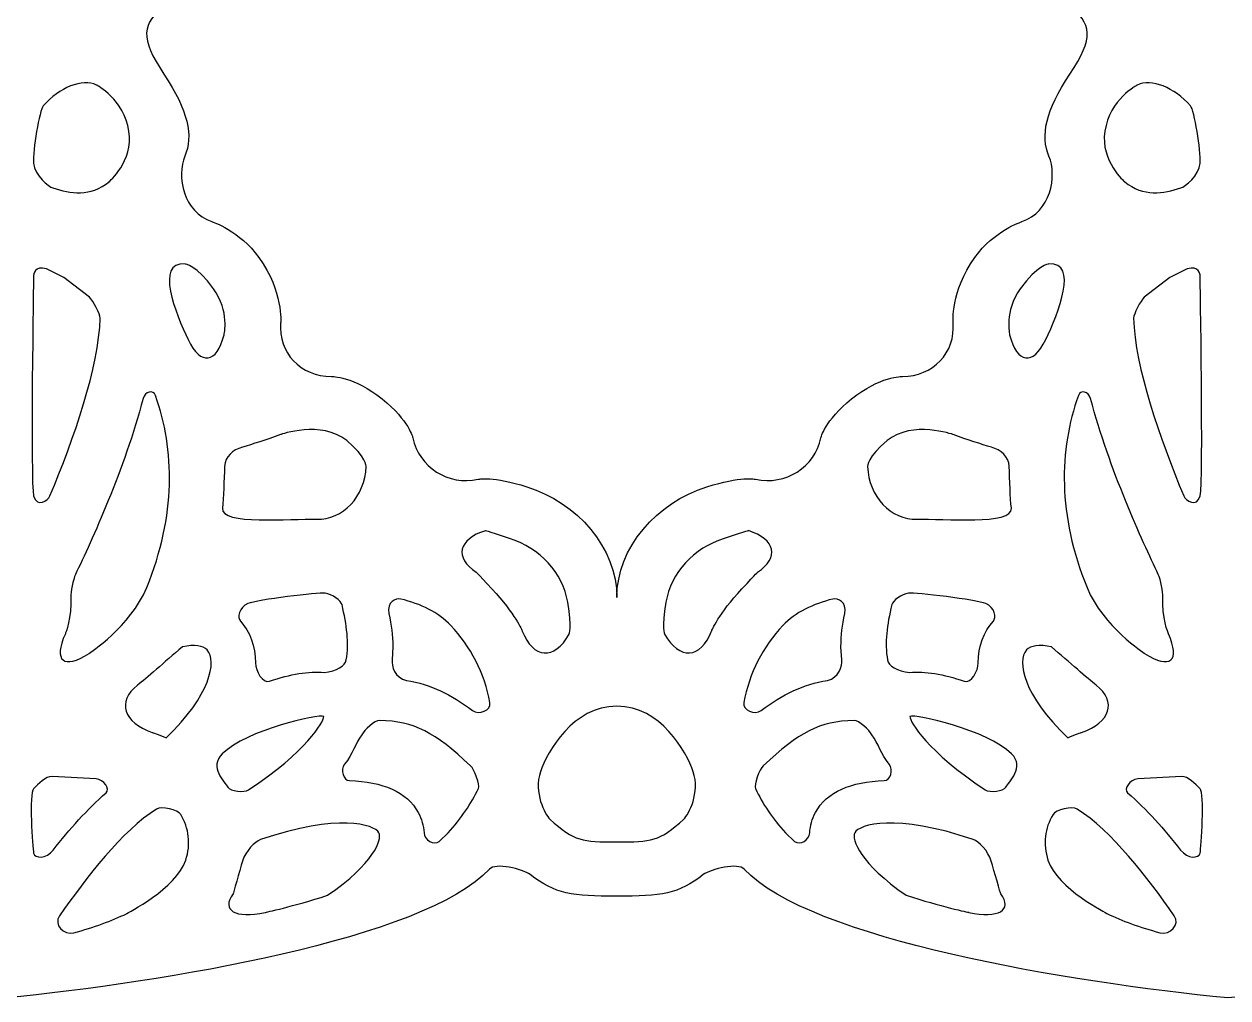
# Model space of a CAD drawing. Header units: centimetres. Extents: x -13 to 13, y -1.7 to 1.7.
# Drawn here: x -5.375 to -3.244, y -1.724 to 0 of the extents above; entities that cross this region are included whole.
import ezdxf

# ---------------------------------------------------------------- set-up
doc = ezdxf.new("R2010")
doc.units = ezdxf.units.CM
doc.header["$MEASUREMENT"] = 0
doc.layers.add('Camada 1', color=7, linetype='Continuous')

msp = doc.modelspace()

# ---------------------------------------------------------------- linework, layer by layer
at = {"layer": 'Camada 1', "color": 250, "lineweight": 25}
for points, knots in [([(-0.11849, -1.40765), (-0.12754, -1.39934), (-0.14749, -1.35984), (-0.13519, -1.32386), (-0.13519, -1.32386), (-0.12294, -1.2878), (-0.07788, -1.20768), (-0.00001, -1.20768), (-0.00001, -1.20768), (-0.00001, -1.20768), (-0.00001, -1.1114), (-0.00001, -1.01543), (-0.00001, -1.01543), (-0.00001, -0.92648), (-0.07034, -0.84758), (-0.15937, -0.81916), (-0.15937, -0.81916), (-0.21911, -0.80003), (-0.24568, -0.80585), (-0.24568, -0.80585), (-0.24568, -0.80585), (-0.29833, -0.81741), (-0.35032, -0.78445), (-0.36112, -0.73267), (-0.36112, -0.73267), (-0.36112, -0.73267), (-0.36747, -0.70248), (-0.41549, -0.66348), (-0.41549, -0.66348), (-0.46499, -0.62332), (-0.50526, -0.62369), (-0.50526, -0.62369), (-0.50526, -0.62369), (-0.55942, -0.62417), (-0.59977, -0.58144), (-0.59509, -0.52884), (-0.59509, -0.52884), (-0.59509, -0.52884), (-0.59017, -0.47383), (-0.63343, -0.41322), (-0.63343, -0.41322), (-0.66722, -0.36607), (-0.71667, -0.34975), (-0.71667, -0.34975), (-0.71667, -0.34975), (-0.76779, -0.33303), (-0.77961, -0.26929), (-0.76459, -0.23376), (-0.76459, -0.23376), (-0.74969, -0.19831), (-0.7585, -0.15327), (-0.80168, -0.08869), (-0.80168, -0.08869), (-0.84483, -0.02411), (-0.84142, 0.00082), (-0.7989, 0.03339), (-0.7989, 0.03339), (-0.7989, 0.03339), (-0.76892, 0.05654), (-0.75228, 0.09207), (-0.75228, 0.09207), (-0.73088, 0.13869), (-0.72961, 0.24397), (-0.72961, 0.24397), (-0.72961, 0.24397), (-0.69024, 0.5366), (-0.26074, 0.95528), (-0.00005, 0.95528), (-0.00005, 0.95528), (-0.00005, 0.95528), (-0.00005, 1.0994), (-0.00005, 1.0994), (-0.00005, 1.0994), (-0.00005, 1.0994), (-0.09668, 1.32882), (-0.09668, 1.32882), (-0.09668, 1.32882), (-0.06392, 1.33528), (-0.03141, 1.33969), (-0.00005, 1.33969), (-0.00005, 1.33969), (-0.00005, 1.33969), (-0.00005, 1.43587), (-0.00005, 1.43587), (-0.00005, 1.43587), (-0.0246, 1.43587), (-0.04971, 1.43365), (-0.07509, 1.42984), (-0.07509, 1.42984), (-0.09038, 1.42746), (-0.11856, 1.45588), (-0.1156, 1.47212), (-0.1156, 1.47212), (-0.10589, 1.52546), (-0.08636, 1.57086), (-0.05829, 1.59954), (-0.05829, 1.59954), (-0.04559, 1.61264), (-0.02516, 1.62806), (-0.00006, 1.62806), (-0.00006, 1.62806), (-0.00006, 1.62806), (-0.00004, 1.72422), (-0.00004, 1.72422), (-0.00004, 1.72422), (-0.04727, 1.72422), (-0.09209, 1.70401), (-0.12934, 1.66601), (-0.12934, 1.66601), (-0.15694, 1.63786), (-0.18628, 1.54917), (-0.23766, 1.54806), (-0.23766, 1.54806), (-0.26629, 1.5475), (-0.30412, 1.55841), (-0.3332, 1.56184), (-0.3332, 1.56184), (-0.41202, 1.57131), (-0.48907, 1.53877), (-0.53418, 1.47694), (-0.53418, 1.47694), (-0.55495, 1.44852), (-0.56786, 1.41593), (-0.57305, 1.38034), (-0.57305, 1.38034), (-0.57472, 1.36872), (-0.59398, 1.33568), (-0.63036, 1.33891), (-0.63036, 1.33891), (-0.70833, 1.34584), (-0.77734, 1.33126), (-0.82359, 1.28753), (-0.82359, 1.28753), (-0.86058, 1.25247), (-0.88405, 1.20244), (-0.88405, 1.14383), (-0.88405, 1.14383), (-0.88405, 1.11586), (-0.96544, 1.06374), (-0.97943, 1.06207), (-0.97943, 1.06207), (-1.01901, 1.0571), (-1.05343, 1.0495), (-1.08148, 1.03061), (-1.08148, 1.03061), (-1.10963, 1.04953), (-1.14405, 1.05709), (-1.18353, 1.06207), (-1.18353, 1.06207), (-1.19747, 1.06374), (-1.27897, 1.11586), (-1.27897, 1.14383), (-1.27897, 1.14383), (-1.27897, 1.20244), (-1.30249, 1.25244), (-1.33948, 1.28753), (-1.33948, 1.28753), (-1.38552, 1.33127), (-1.45468, 1.34584), (-1.5326, 1.33891), (-1.5326, 1.33891), (-1.56898, 1.33568), (-1.58827, 1.36873), (-1.58991, 1.38034), (-1.58991, 1.38034), (-1.59507, 1.41595), (-1.60811, 1.44852), (-1.62878, 1.47694), (-1.62878, 1.47694), (-1.674, 1.53877), (-1.75094, 1.57132), (-1.82976, 1.56184), (-1.82976, 1.56184), (-1.85897, 1.5584), (-1.89667, 1.54753), (-1.9253, 1.54806), (-1.9253, 1.54806), (-1.9766, 1.54917), (-2.00602, 1.63786), (-2.03362, 1.66601), (-2.03362, 1.66601), (-2.07093, 1.70403), (-2.11559, 1.72422), (-2.16292, 1.72422), (-2.16292, 1.72422), (-2.21025, 1.72422), (-2.255, 1.70401), (-2.29233, 1.66601), (-2.29233, 1.66601), (-2.31982, 1.63786), (-2.34922, 1.54917), (-2.40054, 1.54806), (-2.40054, 1.54806), (-2.42927, 1.5475), (-2.4669, 1.55841), (-2.49613, 1.56184), (-2.49613, 1.56184), (-2.57495, 1.57131), (-2.65189, 1.53877), (-2.69705, 1.47694), (-2.69705, 1.47694), (-2.71777, 1.44852), (-2.73068, 1.41593), (-2.73581, 1.38034), (-2.73581, 1.38034), (-2.73756, 1.36872), (-2.75695, 1.33568), (-2.79317, 1.33891), (-2.79317, 1.33891), (-2.87125, 1.34584), (-2.9403, 1.33126), (-2.98645, 1.28753), (-2.98645, 1.28753), (-3.02344, 1.25247), (-3.04685, 1.20244), (-3.04685, 1.14383), (-3.04685, 1.14383), (-3.04685, 1.11586), (-3.12824, 1.06374), (-3.14229, 1.06207), (-3.14229, 1.06207), (-3.18187, 1.0571), (-3.21627, 1.0495), (-3.24445, 1.03061), (-3.24445, 1.03061), (-3.2725, 1.04953), (-3.30692, 1.05709), (-3.34642, 1.06207), (-3.34642, 1.06207), (-3.36044, 1.06374), (-3.44191, 1.11586), (-3.44191, 1.14383), (-3.44191, 1.14383), (-3.44191, 1.20244), (-3.46538, 1.25244), (-3.50237, 1.28753), (-3.50237, 1.28753), (-3.54851, 1.33127), (-3.61762, 1.34584), (-3.6956, 1.33891), (-3.6956, 1.33891), (-3.73187, 1.33568), (-3.75116, 1.36873), (-3.75291, 1.38034), (-3.75291, 1.38034), (-3.75807, 1.41595), (-3.77101, 1.44852), (-3.79167, 1.47694), (-3.79167, 1.47694), (-3.83689, 1.53877), (-3.91385, 1.57132), (-3.99275, 1.56184), (-3.99275, 1.56184), (-4.02183, 1.5584), (-4.05956, 1.54753), (-4.08826, 1.54806), (-4.08826, 1.54806), (-4.13956, 1.54917), (-4.16891, 1.63786), (-4.1965, 1.66601), (-4.1965, 1.66601), (-4.23378, 1.70403), (-4.27855, 1.72422), (-4.32588, 1.72422), (-4.32588, 1.72422), (-4.37313, 1.72422), (-4.4179, 1.70401), (-4.45508, 1.66601), (-4.45508, 1.66601), (-4.48268, 1.63786), (-4.5121, 1.54917), (-4.56343, 1.54806), (-4.56343, 1.54806), (-4.59214, 1.5475), (-4.62979, 1.55841), (-4.65894, 1.56184), (-4.65894, 1.56184), (-4.73776, 1.57131), (-4.81481, 1.53877), (-4.86002, 1.47694), (-4.86002, 1.47694), (-4.88076, 1.44852), (-4.89362, 1.41593), (-4.89878, 1.38034), (-4.89878, 1.38034), (-4.90045, 1.36872), (-4.91981, 1.33568), (-4.95609, 1.33891), (-4.95609, 1.33891), (-5.03406, 1.34584), (-5.1032, 1.33126), (-5.14932, 1.28753), (-5.14932, 1.28753), (-5.18626, 1.25247), (-5.20978, 1.20244), (-5.20978, 1.14383), (-5.20978, 1.14383), (-5.20978, 1.11586), (-5.29125, 1.06374), (-5.30516, 1.06207), (-5.30516, 1.06207), (-5.34477, 1.0571), (-5.37919, 1.0495), (-5.40732, 1.03061), (-5.40732, 1.03061), (-5.43545, 1.04953), (-5.46979, 1.05709), (-5.50929, 1.06207), (-5.50929, 1.06207), (-5.52329, 1.06374), (-5.60478, 1.11586), (-5.60478, 1.14383), (-5.60478, 1.14383), (-5.60478, 1.20244), (-5.62822, 1.25244), (-5.66532, 1.28753), (-5.66532, 1.28753), (-5.71136, 1.33127), (-5.78049, 1.34584), (-5.85836, 1.33891), (-5.85836, 1.33891), (-5.89471, 1.33568), (-5.91408, 1.36873), (-5.91577, 1.38034), (-5.91577, 1.38034), (-5.92093, 1.41595), (-5.93387, 1.44852), (-5.95453, 1.47694), (-5.95453, 1.47694), (-5.99975, 1.53877), (-6.07669, 1.57132), (-6.15551, 1.56184), (-6.15551, 1.56184), (-6.18469, 1.5584), (-6.22232, 1.54753), (-6.2511, 1.54806), (-6.2511, 1.54806), (-6.3024, 1.54917), (-6.33177, 1.63786), (-6.35937, 1.66601), (-6.35937, 1.66601), (-6.39673, 1.70403), (-6.44142, 1.72422), (-6.48865, 1.72422), (-6.48865, 1.72422), (-6.48865, 1.72422), (-6.48865, 1.62807), (-6.48865, 1.62807), (-6.48865, 1.62807), (-6.46375, 1.62807), (-6.44314, 1.61264), (-6.43052, 1.59955), (-6.43052, 1.59955), (-6.40245, 1.57087), (-6.38289, 1.52544), (-6.37321, 1.47213), (-6.37321, 1.47213), (-6.37038, 1.45591), (-6.39821, 1.42747), (-6.41372, 1.42985), (-6.41372, 1.42985), (-6.43901, 1.43366), (-6.4641, 1.43588), (-6.48865, 1.43588), (-6.48865, 1.43588), (-6.48865, 1.43588), (-6.48865, 1.3397), (-6.48865, 1.3397), (-6.48865, 1.3397), (-6.45727, 1.3397), (-6.42481, 1.33528), (-6.39194, 1.32883), (-6.39194, 1.32883), (-6.39194, 1.32883), (-6.48865, 1.09941), (-6.48865, 1.09941), (-6.48865, 1.09941), (-6.48865, 1.09941), (-6.48865, 0.95529), (-6.48865, 0.95529), (-6.48865, 0.95529), (-6.22804, 0.95529), (-5.79848, 0.53661), (-5.75909, 0.24398), (-5.75909, 0.24398), (-5.75909, 0.24398), (-5.7579, 0.1387), (-5.73642, 0.09208), (-5.73642, 0.09208), (-5.71991, 0.05655), (-5.68991, 0.0334), (-5.68991, 0.0334), (-5.68991, 0.0334), (-5.64729, 0.00083), (-5.64387, -0.02409), (-5.68705, -0.08868), (-5.68705, -0.08868), (-5.73034, -0.15326), (-5.73909, -0.19832), (-5.72414, -0.23375), (-5.72414, -0.23375), (-5.70911, -0.26928), (-5.72091, -0.33302), (-5.77211, -0.34974), (-5.77211, -0.34974), (-5.77211, -0.34974), (-5.82148, -0.36606), (-5.85527, -0.41321), (-5.85527, -0.41321), (-5.89864, -0.47383), (-5.89366, -0.52883), (-5.89366, -0.52883), (-5.89366, -0.52883), (-5.88903, -0.58143), (-5.92927, -0.62416), (-5.98346, -0.62368), (-5.98346, -0.62368), (-5.98346, -0.62368), (-6.0236, -0.62331), (-6.07326, -0.66347), (-6.07326, -0.66347), (-6.12141, -0.7025), (-6.12761, -0.73266), (-6.12761, -0.73266), (-6.12761, -0.73266), (-6.13841, -0.78444), (-6.19045, -0.81738), (-6.24323, -0.80584), (-6.24323, -0.80584), (-6.24323, -0.80584), (-6.26971, -0.80002), (-6.32933, -0.81915), (-6.32933, -0.81915), (-6.41847, -0.84757), (-6.48869, -0.92647), (-6.48869, -1.01542), (-6.48869, -1.01542), (-6.48869, -1.11138), (-6.48869, -1.20767), (-6.48869, -1.20767), (-6.48869, -1.20767), (-6.4109, -1.20767), (-6.36587, -1.28776), (-6.35362, -1.32385), (-6.35362, -1.32385), (-6.34124, -1.35983), (-6.36116, -1.39934), (-6.37021, -1.40764), (-6.37021, -1.40764), (-6.41387, -1.44741), (-6.42762, -1.44796), (-6.48872, -1.44796), (-6.48872, -1.44796), (-6.48872, -1.44796), (-6.48872, -1.54411), (-6.48872, -1.54411), (-6.48872, -1.54411), (-6.41027, -1.54411), (-6.37974, -1.54033), (-6.33574, -1.5059), (-6.33574, -1.5059), (-6.32206, -1.4954), (-6.27391, -1.4845), (-6.26322, -1.49603), (-6.26322, -1.49603), (-6.14953, -1.62044), (-5.68423, -1.6973), (-5.4074, -1.72415), (-5.4074, -1.72415), (-5.13046, -1.69729), (-4.66519, -1.62043), (-4.55139, -1.49603), (-4.55139, -1.49603), (-4.54089, -1.48449), (-4.4926, -1.49539), (-4.47897, -1.5059), (-4.47897, -1.5059), (-4.43494, -1.54035), (-4.40452, -1.54411), (-4.32596, -1.54411), (-4.32596, -1.54411), (-4.24733, -1.54411), (-4.2169, -1.54033), (-4.17287, -1.5059), (-4.17287, -1.5059), (-4.15911, -1.4954), (-4.11096, -1.4845), (-4.10035, -1.49603), (-4.10035, -1.49603), (-3.98666, -1.62044), (-3.52128, -1.6973), (-3.24456, -1.72415), (-3.24456, -1.72415), (-2.96765, -1.69729), (-2.50235, -1.62043), (-2.38855, -1.49603), (-2.38855, -1.49603), (-2.37797, -1.48449), (-2.32979, -1.49539), (-2.31611, -1.5059), (-2.31611, -1.5059), (-2.27203, -1.54035), (-2.2416, -1.54411), (-2.16305, -1.54411), (-2.16305, -1.54411), (-2.08439, -1.54411), (-2.05407, -1.54033), (-2.00994, -1.5059), (-2.00994, -1.5059), (-1.99629, -1.4954), (-1.94803, -1.4845), (-1.93755, -1.49603), (-1.93755, -1.49603), (-1.82386, -1.62044), (-1.35846, -1.6973), (-1.08162, -1.72415), (-1.08162, -1.72415), (-0.80479, -1.69729), (-0.33944, -1.62043), (-0.22575, -1.49603), (-0.22575, -1.49603), (-0.21511, -1.48449), (-0.16683, -1.49539), (-0.15331, -1.5059), (-0.15331, -1.5059), (-0.10928, -1.54035), (-0.07875, -1.54411), (-0.0002, -1.54411), (-0.0002, -1.54411), (-0.0002, -1.54411), (-0.0002, -1.44796), (-0.0002, -1.44796), (-0.0002, -1.44796), (-0.06108, -1.448), (-0.07492, -1.44742), (-0.11849, -1.40765)], [0, 0, 0, 0, 0.0074074, 0.0074074, 0.0074074, 0.0074074, 0.0148148, 0.0148148, 0.0148148, 0.0148148, 0.0222222, 0.0222222, 0.0222222, 0.0222222, 0.0296296, 0.0296296, 0.0296296, 0.0296296, 0.037037, 0.037037, 0.037037, 0.037037, 0.0444444, 0.0444444, 0.0444444, 0.0444444, 0.0518519, 0.0518519, 0.0518519, 0.0518519, 0.0592593, 0.0592593, 0.0592593, 0.0592593, 0.0666667, 0.0666667, 0.0666667, 0.0666667, 0.0740741, 0.0740741, 0.0740741, 0.0740741, 0.0814815, 0.0814815, 0.0814815, 0.0814815, 0.0888889, 0.0888889, 0.0888889, 0.0888889, 0.0962963, 0.0962963, 0.0962963, 0.0962963, 0.1037037, 0.1037037, 0.1037037, 0.1037037, 0.1111111, 0.1111111, 0.1111111, 0.1111111, 0.1185185, 0.1185185, 0.1185185, 0.1185185, 0.1259259, 0.1259259, 0.1259259, 0.1259259, 0.1333333, 0.1333333, 0.1333333, 0.1333333, 0.1407407, 0.1407407, 0.1407407, 0.1407407, 0.1481481, 0.1481481, 0.1481481, 0.1481481, 0.1555556, 0.1555556, 0.1555556, 0.1555556, 0.162963, 0.162963, 0.162963, 0.162963, 0.1703704, 0.1703704, 0.1703704, 0.1703704, 0.1777778, 0.1777778, 0.1777778, 0.1777778, 0.1851852, 0.1851852, 0.1851852, 0.1851852, 0.1925926, 0.1925926, 0.1925926, 0.1925926, 0.2, 0.2, 0.2, 0.2, 0.2074074, 0.2074074, 0.2074074, 0.2074074, 0.2148148, 0.2148148, 0.2148148, 0.2148148, 0.2222222, 0.2222222, 0.2222222, 0.2222222, 0.2296296, 0.2296296, 0.2296296, 0.2296296, 0.237037, 0.237037, 0.237037, 0.237037, 0.2444444, 0.2444444, 0.2444444, 0.2444444, 0.2518519, 0.2518519, 0.2518519, 0.2518519, 0.2592593, 0.2592593, 0.2592593, 0.2592593, 0.2666667, 0.2666667, 0.2666667, 0.2666667, 0.2740741, 0.2740741, 0.2740741, 0.2740741, 0.2814815, 0.2814815, 0.2814815, 0.2814815, 0.2888889, 0.2888889, 0.2888889, 0.2888889, 0.2962963, 0.2962963, 0.2962963, 0.2962963, 0.3037037, 0.3037037, 0.3037037, 0.3037037, 0.3111111, 0.3111111, 0.3111111, 0.3111111, 0.3185185, 0.3185185, 0.3185185, 0.3185185, 0.3259259, 0.3259259, 0.3259259, 0.3259259, 0.3333333, 0.3333333, 0.3333333, 0.3333333, 0.3407407, 0.3407407, 0.3407407, 0.3407407, 0.3481481, 0.3481481, 0.3481481, 0.3481481, 0.3555556, 0.3555556, 0.3555556, 0.3555556, 0.362963, 0.362963, 0.362963, 0.362963, 0.3703704, 0.3703704, 0.3703704, 0.3703704, 0.3777778, 0.3777778, 0.3777778, 0.3777778, 0.3851852, 0.3851852, 0.3851852, 0.3851852, 0.3925926, 0.3925926, 0.3925926, 0.3925926, 0.4, 0.4, 0.4, 0.4, 0.4074074, 0.4074074, 0.4074074, 0.4074074, 0.4148148, 0.4148148, 0.4148148, 0.4148148, 0.4222222, 0.4222222, 0.4222222, 0.4222222, 0.4296296, 0.4296296, 0.4296296, 0.4296296, 0.437037, 0.437037, 0.437037, 0.437037, 0.4444444, 0.4444444, 0.4444444, 0.4444444, 0.4518519, 0.4518519, 0.4518519, 0.4518519, 0.4592593, 0.4592593, 0.4592593, 0.4592593, 0.4666667, 0.4666667, 0.4666667, 0.4666667, 0.4740741, 0.4740741, 0.4740741, 0.4740741, 0.4814815, 0.4814815, 0.4814815, 0.4814815, 0.4888889, 0.4888889, 0.4888889, 0.4888889, 0.4962963, 0.4962963, 0.4962963, 0.4962963, 0.5037037, 0.5037037, 0.5037037, 0.5037037, 0.5111111, 0.5111111, 0.5111111, 0.5111111, 0.5185185, 0.5185185, 0.5185185, 0.5185185, 0.5259259, 0.5259259, 0.5259259, 0.5259259, 0.5333333, 0.5333333, 0.5333333, 0.5333333, 0.5407407, 0.5407407, 0.5407407, 0.5407407, 0.5481481, 0.5481481, 0.5481481, 0.5481481, 0.5555556, 0.5555556, 0.5555556, 0.5555556, 0.562963, 0.562963, 0.562963, 0.562963, 0.5703704, 0.5703704, 0.5703704, 0.5703704, 0.5777778, 0.5777778, 0.5777778, 0.5777778, 0.5851852, 0.5851852, 0.5851852, 0.5851852, 0.5925926, 0.5925926, 0.5925926, 0.5925926, 0.6, 0.6, 0.6, 0.6, 0.6074074, 0.6074074, 0.6074074, 0.6074074, 0.6148148, 0.6148148, 0.6148148, 0.6148148, 0.6222222, 0.6222222, 0.6222222, 0.6222222, 0.6296296, 0.6296296, 0.6296296, 0.6296296, 0.637037, 0.637037, 0.637037, 0.637037, 0.6444444, 0.6444444, 0.6444444, 0.6444444, 0.6518519, 0.6518519, 0.6518519, 0.6518519, 0.6592593, 0.6592593, 0.6592593, 0.6592593, 0.6666667, 0.6666667, 0.6666667, 0.6666667, 0.6740741, 0.6740741, 0.6740741, 0.6740741, 0.6814815, 0.6814815, 0.6814815, 0.6814815, 0.6888889, 0.6888889, 0.6888889, 0.6888889, 0.6962963, 0.6962963, 0.6962963, 0.6962963, 0.7037037, 0.7037037, 0.7037037, 0.7037037, 0.7111111, 0.7111111, 0.7111111, 0.7111111, 0.7185185, 0.7185185, 0.7185185, 0.7185185, 0.7259259, 0.7259259, 0.7259259, 0.7259259, 0.7333333, 0.7333333, 0.7333333, 0.7333333, 0.7407407, 0.7407407, 0.7407407, 0.7407407, 0.7481481, 0.7481481, 0.7481481, 0.7481481, 0.7555556, 0.7555556, 0.7555556, 0.7555556, 0.762963, 0.762963, 0.762963, 0.762963, 0.7703704, 0.7703704, 0.7703704, 0.7703704, 0.7777778, 0.7777778, 0.7777778, 0.7777778, 0.7851852, 0.7851852, 0.7851852, 0.7851852, 0.7925926, 0.7925926, 0.7925926, 0.7925926, 0.8, 0.8, 0.8, 0.8, 0.8074074, 0.8074074, 0.8074074, 0.8074074, 0.8148148, 0.8148148, 0.8148148, 0.8148148, 0.8222222, 0.8222222, 0.8222222, 0.8222222, 0.8296296, 0.8296296, 0.8296296, 0.8296296, 0.837037, 0.837037, 0.837037, 0.837037, 0.8444444, 0.8444444, 0.8444444, 0.8444444, 0.8518519, 0.8518519, 0.8518519, 0.8518519, 0.8592593, 0.8592593, 0.8592593, 0.8592593, 0.8666667, 0.8666667, 0.8666667, 0.8666667, 0.8740741, 0.8740741, 0.8740741, 0.8740741, 0.8814815, 0.8814815, 0.8814815, 0.8814815, 0.8888889, 0.8888889, 0.8888889, 0.8888889, 0.8962963, 0.8962963, 0.8962963, 0.8962963, 0.9037037, 0.9037037, 0.9037037, 0.9037037, 0.9111111, 0.9111111, 0.9111111, 0.9111111, 0.9185185, 0.9185185, 0.9185185, 0.9185185, 0.9259259, 0.9259259, 0.9259259, 0.9259259, 0.9333333, 0.9333333, 0.9333333, 0.9333333, 0.9407407, 0.9407407, 0.9407407, 0.9407407, 0.9481481, 0.9481481, 0.9481481, 0.9481481, 0.9555556, 0.9555556, 0.9555556, 0.9555556, 0.962963, 0.962963, 0.962963, 0.962963, 0.9703704, 0.9703704, 0.9703704, 0.9703704, 0.9777778, 0.9777778, 0.9777778, 0.9777778, 0.9851852, 0.9851852, 0.9851852, 0.9851852, 1, 1, 1, 1]), ([(-3.52397, -0.0887), (-3.56736, -0.15328), (-3.5762, -0.19834), (-3.56106, -0.23377), (-3.56106, -0.23377), (-3.54611, -0.2693), (-3.55791, -0.33304), (-3.60913, -0.34976), (-3.60913, -0.34976), (-3.60913, -0.34976), (-3.65847, -0.36608), (-3.69226, -0.41323), (-3.69226, -0.41323), (-3.73565, -0.47385), (-3.73065, -0.52885), (-3.73065, -0.52885), (-3.73065, -0.52885), (-3.72594, -0.58145), (-3.76637, -0.62418), (-3.82037, -0.6237), (-3.82037, -0.6237), (-3.82037, -0.6237), (-3.86067, -0.62333), (-3.91033, -0.66349), (-3.91033, -0.66349), (-3.9583, -0.70252), (-3.9646, -0.73268), (-3.9646, -0.73268), (-3.9646, -0.73268), (-3.9754, -0.78446), (-4.02733, -0.8174), (-4.08012, -0.80586), (-4.08012, -0.80586), (-4.08012, -0.80586), (-4.10679, -0.80004), (-4.16632, -0.81917), (-4.16632, -0.81917), (-4.25535, -0.84759), (-4.32576, -0.92649), (-4.32576, -1.01544), (-4.32576, -1.01544), (-4.32576, -0.92649), (-4.39609, -0.84759), (-4.48512, -0.81917), (-4.48512, -0.81917), (-4.54473, -0.80004), (-4.5714, -0.80586), (-4.5714, -0.80586), (-4.5714, -0.80586), (-4.624, -0.81742), (-4.67607, -0.78446), (-4.68684, -0.73268), (-4.68684, -0.73268), (-4.68684, -0.73268), (-4.69311, -0.70249), (-4.74121, -0.66349), (-4.74121, -0.66349), (-4.79085, -0.62333), (-4.83101, -0.6237), (-4.83101, -0.6237), (-4.83101, -0.6237), (-4.88509, -0.62418), (-4.92549, -0.58145), (-4.92081, -0.52885), (-4.92081, -0.52885), (-4.92081, -0.52885), (-4.91584, -0.47384), (-4.9592, -0.41323), (-4.9592, -0.41323), (-4.99296, -0.36608), (-5.04236, -0.34976), (-5.04236, -0.34976), (-5.04236, -0.34976), (-5.09358, -0.33304), (-5.10538, -0.2693), (-5.09033, -0.23377), (-5.09033, -0.23377), (-5.07538, -0.19832), (-5.08424, -0.15328), (-5.1274, -0.0887), (-5.1274, -0.0887), (-5.1705, -0.02412), (-5.16709, 0.00081), (-5.12465, 0.03338), (-5.12465, 0.03338), (-5.12465, 0.03338), (-5.09446, 0.05653), (-5.07806, 0.09206), (-5.07806, 0.09206), (-5.05647, 0.13868), (-5.05536, 0.24396), (-5.05536, 0.24396), (-5.05536, 0.24396), (-5.01596, 0.53659), (-4.58639, 0.95527), (-4.3258, 0.95527), (-4.3258, 0.95527), (-4.06511, 0.95527), (-3.63545, 0.53659), (-3.59616, 0.24396), (-3.59616, 0.24396), (-3.59616, 0.24396), (-3.59497, 0.13868), (-3.57338, 0.09206), (-3.57338, 0.09206), (-3.55695, 0.05653), (-3.52687, 0.03338), (-3.52687, 0.03338), (-3.52687, 0.03338), (-3.48439, 0.00081), (-3.48087, -0.02409), (-3.52397, -0.0887)], [0, 0, 0, 0, 0.0344828, 0.0344828, 0.0344828, 0.0344828, 0.0689655, 0.0689655, 0.0689655, 0.0689655, 0.1034483, 0.1034483, 0.1034483, 0.1034483, 0.137931, 0.137931, 0.137931, 0.137931, 0.1724138, 0.1724138, 0.1724138, 0.1724138, 0.2068966, 0.2068966, 0.2068966, 0.2068966, 0.2413793, 0.2413793, 0.2413793, 0.2413793, 0.2758621, 0.2758621, 0.2758621, 0.2758621, 0.3103448, 0.3103448, 0.3103448, 0.3103448, 0.3448276, 0.3448276, 0.3448276, 0.3448276, 0.3793103, 0.3793103, 0.3793103, 0.3793103, 0.4137931, 0.4137931, 0.4137931, 0.4137931, 0.4482759, 0.4482759, 0.4482759, 0.4482759, 0.4827586, 0.4827586, 0.4827586, 0.4827586, 0.5172414, 0.5172414, 0.5172414, 0.5172414, 0.5517241, 0.5517241, 0.5517241, 0.5517241, 0.5862069, 0.5862069, 0.5862069, 0.5862069, 0.6206897, 0.6206897, 0.6206897, 0.6206897, 0.6551724, 0.6551724, 0.6551724, 0.6551724, 0.6896552, 0.6896552, 0.6896552, 0.6896552, 0.7241379, 0.7241379, 0.7241379, 0.7241379, 0.7586207, 0.7586207, 0.7586207, 0.7586207, 0.7931034, 0.7931034, 0.7931034, 0.7931034, 0.8275862, 0.8275862, 0.8275862, 0.8275862, 0.862069, 0.862069, 0.862069, 0.862069, 0.8965517, 0.8965517, 0.8965517, 0.8965517, 0.9310345, 0.9310345, 0.9310345, 0.9310345, 1, 1, 1, 1]), ([(-5.24667, -0.10807), (-5.24667, -0.10807), (-5.19793, -0.13289), (-5.18926, -0.18964), (-5.18926, -0.18964), (-5.18124, -0.24301), (-5.22453, -0.27907), (-5.22453, -0.27907), (-5.22453, -0.27907), (-5.25726, -0.30648), (-5.29353, -0.30003), (-5.3238, -0.29016), (-5.3238, -0.29016), (-5.33166, -0.28757), (-5.35603, -0.26838), (-5.35804, -0.24632), (-5.35804, -0.24632), (-5.36018, -0.22436), (-5.34746, -0.15194), (-5.34097, -0.14472), (-5.34097, -0.14472), (-5.31264, -0.11233), (-5.27176, -0.09542), (-5.24667, -0.10807)], [0, 0, 0, 0, 0.1428571, 0.1428571, 0.1428571, 0.1428571, 0.2857143, 0.2857143, 0.2857143, 0.2857143, 0.4285714, 0.4285714, 0.4285714, 0.4285714, 0.5714286, 0.5714286, 0.5714286, 0.5714286, 0.7142857, 0.7142857, 0.7142857, 0.7142857, 1, 1, 1, 1]), ([(-3.31045, -0.14471), (-3.30407, -0.15191), (-3.29143, -0.22435), (-3.29346, -0.24631), (-3.29346, -0.24631), (-3.29547, -0.26838), (-3.31994, -0.28759), (-3.32759, -0.29015), (-3.32759, -0.29015), (-3.35794, -0.30002), (-3.39424, -0.30647), (-3.42699, -0.27906), (-3.42699, -0.27906), (-3.42699, -0.27906), (-3.47025, -0.243), (-3.46213, -0.18963), (-3.46213, -0.18963), (-3.45345, -0.13288), (-3.40474, -0.10806), (-3.40474, -0.10806), (-3.40474, -0.10806), (-3.37975, -0.09542), (-3.33895, -0.11233), (-3.31045, -0.14471)], [0, 0, 0, 0, 0.1428571, 0.1428571, 0.1428571, 0.1428571, 0.2857143, 0.2857143, 0.2857143, 0.2857143, 0.4285714, 0.4285714, 0.4285714, 0.4285714, 0.5714286, 0.5714286, 0.5714286, 0.5714286, 0.7142857, 0.7142857, 0.7142857, 0.7142857, 1, 1, 1, 1]), ([(-5.02093, -0.55), (-5.03366, -0.6013), (-5.06236, -0.60527), (-5.08459, -0.55868), (-5.08459, -0.55868), (-5.10684, -0.51217), (-5.14383, -0.42025), (-5.08993, -0.42469), (-5.08993, -0.42469), (-5.08993, -0.42469), (-5.06982, -0.42636), (-5.03976, -0.46843), (-5.03976, -0.46843), (-5.01072, -0.50894), (-5.02093, -0.55), (-5.02093, -0.55)], [0, 0, 0, 0, 0.2, 0.2, 0.2, 0.2, 0.4, 0.4, 0.4, 0.4, 0.6, 0.6, 0.6, 0.6, 1, 1, 1, 1]), ([(-3.63057, -0.55), (-3.63057, -0.55), (-3.64073, -0.50894), (-3.61176, -0.46843), (-3.61176, -0.46843), (-3.58165, -0.42633), (-3.56157, -0.42469), (-3.56157, -0.42469), (-3.56157, -0.42469), (-3.50767, -0.42024), (-3.54458, -0.51219), (-3.56681, -0.55868), (-3.56681, -0.55868), (-3.58903, -0.60527), (-3.61782, -0.60133), (-3.63057, -0.55)], [0, 0, 0, 0, 0.2, 0.2, 0.2, 0.2, 0.4, 0.4, 0.4, 0.4, 0.6, 0.6, 0.6, 0.6, 1, 1, 1, 1]), ([(-5.35804, -0.44462), (-5.35804, -0.44462), (-5.35603, -0.42663), (-5.33537, -0.43345), (-5.33537, -0.43345), (-5.33537, -0.43345), (-5.30444, -0.44848), (-5.30444, -0.44848), (-5.30444, -0.44848), (-5.30444, -0.44848), (-5.25914, -0.48375), (-5.25914, -0.48375), (-5.25914, -0.48375), (-5.25276, -0.48947), (-5.24012, -0.51402), (-5.24022, -0.52066), (-5.24022, -0.52066), (-5.24242, -0.60705), (-5.28681, -0.73447), (-5.32907, -0.83525), (-5.32907, -0.83525), (-5.3324, -0.84337), (-5.35185, -0.85721), (-5.35804, -0.83517), (-5.35804, -0.83517), (-5.36412, -0.81308), (-5.35804, -0.44462), (-5.35804, -0.44462)], [0, 0, 0, 0, 0.125, 0.125, 0.125, 0.125, 0.25, 0.25, 0.25, 0.25, 0.375, 0.375, 0.375, 0.375, 0.5, 0.5, 0.5, 0.5, 0.625, 0.625, 0.625, 0.625, 0.75, 0.75, 0.75, 0.75, 1, 1, 1, 1]), ([(-3.32244, -0.83522), (-3.36472, -0.73444), (-3.40909, -0.60702), (-3.41121, -0.52063), (-3.41121, -0.52063), (-3.4115, -0.51399), (-3.39864, -0.48944), (-3.39229, -0.48372), (-3.39229, -0.48372), (-3.39229, -0.48372), (-3.34697, -0.44845), (-3.34697, -0.44845), (-3.34697, -0.44845), (-3.34697, -0.44845), (-3.31615, -0.43342), (-3.31615, -0.43342), (-3.31615, -0.43342), (-3.29549, -0.42659), (-3.29348, -0.44459), (-3.29348, -0.44459), (-3.29348, -0.44459), (-3.29348, -0.44459), (-3.28729, -0.81308), (-3.29348, -0.83514), (-3.29348, -0.83514), (-3.29966, -0.85718), (-3.31903, -0.84335), (-3.32244, -0.83522)], [0, 0, 0, 0, 0.125, 0.125, 0.125, 0.125, 0.25, 0.25, 0.25, 0.25, 0.375, 0.375, 0.375, 0.375, 0.5, 0.5, 0.5, 0.5, 0.625, 0.625, 0.625, 0.625, 0.75, 0.75, 0.75, 0.75, 1, 1, 1, 1]), ([(-5.30184, -1.07933), (-5.30184, -1.07933), (-5.29004, -1.05033), (-5.29208, -1.01334), (-5.29208, -1.01334), (-5.29245, -1.00741), (-5.28811, -0.98289), (-5.28404, -0.97447), (-5.28404, -0.97447), (-5.25581, -0.91589), (-5.19702, -0.78744), (-5.16426, -0.66303), (-5.16426, -0.66303), (-5.16095, -0.65057), (-5.14627, -0.64678), (-5.14241, -0.65769), (-5.14241, -0.65769), (-5.10828, -0.75355), (-5.10558, -0.86957), (-5.15791, -0.99755), (-5.15791, -0.99755), (-5.18614, -1.06632), (-5.25988, -1.1142), (-5.25988, -1.1142), (-5.25988, -1.1142), (-5.30488, -1.14336), (-5.3238, -1.12767), (-5.30184, -1.07933)], [0, 0, 0, 0, 0.125, 0.125, 0.125, 0.125, 0.25, 0.25, 0.25, 0.25, 0.375, 0.375, 0.375, 0.375, 0.5, 0.5, 0.5, 0.5, 0.625, 0.625, 0.625, 0.625, 0.75, 0.75, 0.75, 0.75, 1, 1, 1, 1]), ([(-3.50902, -0.65769), (-3.50524, -0.64679), (-3.49068, -0.65057), (-3.48735, -0.66303), (-3.48735, -0.66303), (-3.45452, -0.78741), (-3.39572, -0.91589), (-3.36749, -0.97447), (-3.36749, -0.97447), (-3.36344, -0.98286), (-3.35918, -1.00741), (-3.35937, -1.01334), (-3.35937, -1.01334), (-3.36149, -1.05033), (-3.34969, -1.07933), (-3.34969, -1.07933), (-3.34969, -1.07933), (-3.32762, -1.12767), (-3.34654, -1.14336), (-3.39176, -1.1142), (-3.39176, -1.1142), (-3.39176, -1.1142), (-3.4655, -1.06628), (-3.49365, -0.99755), (-3.49365, -0.99755), (-3.54593, -0.86957), (-3.54318, -0.75355), (-3.50902, -0.65769)], [0, 0, 0, 0, 0.125, 0.125, 0.125, 0.125, 0.25, 0.25, 0.25, 0.25, 0.375, 0.375, 0.375, 0.375, 0.5, 0.5, 0.5, 0.5, 0.625, 0.625, 0.625, 0.625, 0.75, 0.75, 0.75, 0.75, 1, 1, 1, 1]), ([(-4.85686, -0.87658), (-4.90261, -0.87499), (-5.02768, -0.88785), (-5.02397, -0.85692), (-5.02397, -0.85692), (-5.02175, -0.83911), (-5.02093, -0.80665), (-5.02011, -0.78302), (-5.02011, -0.78302), (-5.01947, -0.76585), (-5.00553, -0.75384), (-4.98855, -0.74905), (-4.98855, -0.74905), (-4.97093, -0.744), (-4.94677, -0.73614), (-4.92092, -0.72672), (-4.92092, -0.72672), (-4.92092, -0.72672), (-4.8493, -0.70082), (-4.80389, -0.73752), (-4.80389, -0.73752), (-4.76883, -0.76604), (-4.76947, -0.78348), (-4.76947, -0.78348), (-4.76947, -0.78348), (-4.77151, -0.83633), (-4.81083, -0.87822), (-4.85686, -0.87658)], [0, 0, 0, 0, 0.125, 0.125, 0.125, 0.125, 0.25, 0.25, 0.25, 0.25, 0.375, 0.375, 0.375, 0.375, 0.5, 0.5, 0.5, 0.5, 0.625, 0.625, 0.625, 0.625, 0.75, 0.75, 0.75, 0.75, 1, 1, 1, 1]), ([(-3.79475, -0.87658), (-3.84068, -0.87825), (-3.88003, -0.83634), (-3.88204, -0.78347), (-3.88204, -0.78347), (-3.88204, -0.78347), (-3.8826, -0.76603), (-3.84754, -0.73751), (-3.84754, -0.73751), (-3.80211, -0.70079), (-3.73062, -0.72671), (-3.73062, -0.72671), (-3.73062, -0.72671), (-3.70469, -0.7361), (-3.68067, -0.74396), (-3.66286, -0.74904), (-3.66286, -0.74904), (-3.64598, -0.75386), (-3.63204, -0.76584), (-3.63148, -0.78301), (-3.63148, -0.78301), (-3.63047, -0.80664), (-3.62963, -0.8391), (-3.62751, -0.85691), (-3.62751, -0.85691), (-3.62383, -0.88785), (-3.74876, -0.87499), (-3.79475, -0.87658)], [0, 0, 0, 0, 0.125, 0.125, 0.125, 0.125, 0.25, 0.25, 0.25, 0.25, 0.375, 0.375, 0.375, 0.375, 0.5, 0.5, 0.5, 0.5, 0.625, 0.625, 0.625, 0.625, 0.75, 0.75, 0.75, 0.75, 1, 1, 1, 1]), ([(-4.49338, -1.07462), (-4.49338, -1.07462), (-4.50547, -1.04406), (-4.54709, -0.99988), (-4.54709, -0.99988), (-4.57458, -0.97043), (-4.57458, -0.97043), (-4.57458, -0.97043), (-4.57458, -0.97043), (-4.61387, -0.94506), (-4.60659, -0.91182), (-4.55844, -0.8969), (-4.55844, -0.8969), (-4.55844, -0.8969), (-4.55844, -0.8969), (-4.51563, -0.91055), (-4.51563, -0.91055), (-4.46136, -0.92791), (-4.42178, -0.97127), (-4.41255, -1.02369), (-4.41255, -1.02369), (-4.40435, -1.06991), (-4.41017, -1.08018), (-4.41017, -1.08018), (-4.41017, -1.08018), (-4.43644, -1.12648), (-4.47383, -1.12391), (-4.49338, -1.07462)], [0, 0, 0, 0, 0.125, 0.125, 0.125, 0.125, 0.25, 0.25, 0.25, 0.25, 0.375, 0.375, 0.375, 0.375, 0.5, 0.5, 0.5, 0.5, 0.625, 0.625, 0.625, 0.625, 0.75, 0.75, 0.75, 0.75, 1, 1, 1, 1]), ([(-4.07685, -0.97043), (-4.07685, -0.97043), (-4.07685, -0.97043), (-4.10453, -0.99988), (-4.10453, -0.99988), (-4.14596, -1.04407), (-4.15803, -1.07462), (-4.15803, -1.07462), (-4.15803, -1.07462), (-4.17761, -1.12389), (-4.21507, -1.12648), (-4.24127, -1.08015), (-4.24127, -1.08015), (-4.24127, -1.08015), (-4.24717, -1.06988), (-4.23897, -1.02366), (-4.23897, -1.02366), (-4.22971, -0.97125), (-4.19013, -0.92788), (-4.13581, -0.91052), (-4.13581, -0.91052), (-4.093, -0.89687), (-4.093, -0.89687), (-4.093, -0.89687), (-4.093, -0.89687), (-4.0448, -0.91182), (-4.03753, -0.94505), (-4.07685, -0.97043)], [0, 0, 0, 0, 0.125, 0.125, 0.125, 0.125, 0.25, 0.25, 0.25, 0.25, 0.375, 0.375, 0.375, 0.375, 0.5, 0.5, 0.5, 0.5, 0.625, 0.625, 0.625, 0.625, 0.75, 0.75, 0.75, 0.75, 1, 1, 1, 1]), ([(-4.8122, -1.02784), (-4.804, -1.06372), (-4.79929, -1.09565), (-4.80474, -1.12584), (-4.80474, -1.12584), (-4.80659, -1.13589), (-4.82136, -1.14558), (-4.84406, -1.14807), (-4.84406, -1.14807), (-4.87099, -1.1454), (-4.90356, -1.15066), (-4.9405, -1.1635), (-4.9405, -1.1635), (-4.95286, -1.16784), (-4.96532, -1.1453), (-4.96532, -1.13101), (-4.96532, -1.13101), (-4.96532, -1.10109), (-4.97522, -1.07592), (-4.9921, -1.05716), (-4.9921, -1.05716), (-4.99763, -1.0511), (-4.99496, -1.03234), (-4.97871, -1.02597), (-4.97871, -1.02597), (-4.96273, -1.01943), (-4.85433, -1.00576), (-4.84195, -1.00763), (-4.84195, -1.00763), (-4.82964, -1.00935), (-4.81376, -1.02109), (-4.8122, -1.02784)], [0, 0, 0, 0, 0.1111111, 0.1111111, 0.1111111, 0.1111111, 0.2222222, 0.2222222, 0.2222222, 0.2222222, 0.3333333, 0.3333333, 0.3333333, 0.3333333, 0.4444444, 0.4444444, 0.4444444, 0.4444444, 0.5555556, 0.5555556, 0.5555556, 0.5555556, 0.6666667, 0.6666667, 0.6666667, 0.6666667, 0.7777778, 0.7777778, 0.7777778, 0.7777778, 1, 1, 1, 1]), ([(-4.61961, -1.06472), (-4.58474, -1.10181), (-4.5596, -1.14925), (-4.5505, -1.2013), (-4.5505, -1.2013), (-4.54799, -1.21514), (-4.56995, -1.22363), (-4.58114, -1.21532), (-4.58114, -1.21532), (-4.61932, -1.18661), (-4.65496, -1.16947), (-4.69824, -1.16187), (-4.69824, -1.16187), (-4.71898, -1.15764), (-4.72462, -1.13639), (-4.72361, -1.1256), (-4.72361, -1.1256), (-4.72361, -1.1256), (-4.72231, -1.10274), (-4.72231, -1.10274), (-4.72231, -1.10274), (-4.72231, -1.08004), (-4.72461, -1.06575), (-4.72924, -1.04339), (-4.72924, -1.04339), (-4.73337, -1.02336), (-4.71704, -1.01561), (-4.7081, -1.01794), (-4.7081, -1.01794), (-4.67314, -1.02654), (-4.64168, -1.04112), (-4.61961, -1.06472)], [0, 0, 0, 0, 0.1111111, 0.1111111, 0.1111111, 0.1111111, 0.2222222, 0.2222222, 0.2222222, 0.2222222, 0.3333333, 0.3333333, 0.3333333, 0.3333333, 0.4444444, 0.4444444, 0.4444444, 0.4444444, 0.5555556, 0.5555556, 0.5555556, 0.5555556, 0.6666667, 0.6666667, 0.6666667, 0.6666667, 0.7777778, 0.7777778, 0.7777778, 0.7777778, 1, 1, 1, 1]), ([(-4.10092, -1.2013), (-4.09187, -1.14926), (-4.06676, -1.10182), (-4.03189, -1.06472), (-4.03189, -1.06472), (-4.00985, -1.04109), (-3.97839, -1.02654), (-3.94331, -1.01794), (-3.94331, -1.01794), (-3.93453, -1.01561), (-3.9182, -1.02336), (-3.92235, -1.04339), (-3.92235, -1.04339), (-3.92687, -1.06575), (-3.9291, -1.08003), (-3.9291, -1.10274), (-3.9291, -1.10274), (-3.9291, -1.10274), (-3.92788, -1.1256), (-3.92788, -1.1256), (-3.92788, -1.1256), (-3.92677, -1.1364), (-3.93251, -1.15764), (-3.95317, -1.16187), (-3.95317, -1.16187), (-3.99654, -1.16944), (-4.03215, -1.18661), (-4.07038, -1.21532), (-4.07038, -1.21532), (-4.08163, -1.22363), (-4.10352, -1.21517), (-4.10092, -1.2013)], [0, 0, 0, 0, 0.1111111, 0.1111111, 0.1111111, 0.1111111, 0.2222222, 0.2222222, 0.2222222, 0.2222222, 0.3333333, 0.3333333, 0.3333333, 0.3333333, 0.4444444, 0.4444444, 0.4444444, 0.4444444, 0.5555556, 0.5555556, 0.5555556, 0.5555556, 0.6666667, 0.6666667, 0.6666667, 0.6666667, 0.7777778, 0.7777778, 0.7777778, 0.7777778, 1, 1, 1, 1]), ([(-3.67272, -1.02596), (-3.65658, -1.03234), (-3.65399, -1.05107), (-3.65944, -1.05715), (-3.65944, -1.05715), (-3.67643, -1.07591), (-3.68622, -1.10107), (-3.68622, -1.131), (-3.68622, -1.131), (-3.68622, -1.14529), (-3.69868, -1.16783), (-3.71104, -1.16349), (-3.71104, -1.16349), (-3.74806, -1.15066), (-3.78055, -1.14539), (-3.8074, -1.14806), (-3.8074, -1.14806), (-3.8301, -1.14557), (-3.84497, -1.13589), (-3.84669, -1.12583), (-3.84669, -1.12583), (-3.85225, -1.09564), (-3.84754, -1.06371), (-3.83933, -1.02783), (-3.83933, -1.02783), (-3.83774, -1.02108), (-3.82197, -1.00936), (-3.80962, -1.00762), (-3.80962, -1.00762), (-3.79731, -1.00577), (-3.68889, -1.01943), (-3.67272, -1.02596)], [0, 0, 0, 0, 0.1111111, 0.1111111, 0.1111111, 0.1111111, 0.2222222, 0.2222222, 0.2222222, 0.2222222, 0.3333333, 0.3333333, 0.3333333, 0.3333333, 0.4444444, 0.4444444, 0.4444444, 0.4444444, 0.5555556, 0.5555556, 0.5555556, 0.5555556, 0.6666667, 0.6666667, 0.6666667, 0.6666667, 0.7777778, 0.7777778, 0.7777778, 0.7777778, 1, 1, 1, 1]), ([(-5.05094, -1.10811), (-5.03311, -1.12785), (-5.04493, -1.18838), (-5.12354, -1.26342), (-5.12354, -1.26342), (-5.13796, -1.2576), (-5.14809, -1.25419), (-5.14809, -1.25419), (-5.14809, -1.25419), (-5.19934, -1.23683), (-5.21103, -1.19929), (-5.17431, -1.17066), (-5.17431, -1.17066), (-5.15799, -1.15796), (-5.12769, -1.13036), (-5.09467, -1.10266), (-5.09467, -1.10266), (-5.07364, -1.09748), (-5.05787, -1.10047), (-5.05094, -1.10811)], [0, 0, 0, 0, 0.1666667, 0.1666667, 0.1666667, 0.1666667, 0.3333333, 0.3333333, 0.3333333, 0.3333333, 0.5, 0.5, 0.5, 0.5, 0.6666667, 0.6666667, 0.6666667, 0.6666667, 1, 1, 1, 1]), ([(-3.52786, -1.26343), (-3.6066, -1.18839), (-3.6184, -1.12786), (-3.60057, -1.10812), (-3.60057, -1.10812), (-3.59366, -1.10047), (-3.5779, -1.09751), (-3.55675, -1.10267), (-3.55675, -1.10267), (-3.5237, -1.13037), (-3.49351, -1.15797), (-3.47719, -1.17067), (-3.47719, -1.17067), (-3.44047, -1.1993), (-3.45219, -1.23684), (-3.5033, -1.2542), (-3.5033, -1.2542), (-3.50331, -1.25419), (-3.51357, -1.2576), (-3.52786, -1.26343)], [0, 0, 0, 0, 0.1666667, 0.1666667, 0.1666667, 0.1666667, 0.3333333, 0.3333333, 0.3333333, 0.3333333, 0.5, 0.5, 0.5, 0.5, 0.6666667, 0.6666667, 0.6666667, 0.6666667, 1, 1, 1, 1]), ([(-4.19062, -1.32386), (-4.17826, -1.35984), (-4.19829, -1.39935), (-4.20724, -1.40765), (-4.20724, -1.40765), (-4.25079, -1.44742), (-4.26463, -1.44797), (-4.3258, -1.44797), (-4.3258, -1.44797), (-4.38692, -1.44797), (-4.40065, -1.44741), (-4.44431, -1.40765), (-4.44431, -1.40765), (-4.45336, -1.39934), (-4.47328, -1.35984), (-4.46103, -1.32386), (-4.46103, -1.32386), (-4.44865, -1.2878), (-4.40372, -1.20768), (-4.32583, -1.20768), (-4.32583, -1.20768), (-4.24782, -1.2077), (-4.20289, -1.28779), (-4.19062, -1.32386)], [0, 0, 0, 0, 0.1428571, 0.1428571, 0.1428571, 0.1428571, 0.2857143, 0.2857143, 0.2857143, 0.2857143, 0.4285714, 0.4285714, 0.4285714, 0.4285714, 0.5714286, 0.5714286, 0.5714286, 0.5714286, 0.7142857, 0.7142857, 0.7142857, 0.7142857, 1, 1, 1, 1]), ([(-5.01403, -1.351), (-5.01919, -1.34206), (-5.04882, -1.31576), (-5.02408, -1.29176), (-5.02408, -1.29176), (-4.98119, -1.24977), (-4.85319, -1.22069), (-4.84432, -1.2258), (-4.84432, -1.2258), (-4.8448, -1.23585), (-4.87533, -1.28808), (-4.97748, -1.35571), (-4.97748, -1.35571), (-4.98561, -1.36122), (-5.01014, -1.35799), (-5.01403, -1.351)], [0, 0, 0, 0, 0.2, 0.2, 0.2, 0.2, 0.4, 0.4, 0.4, 0.4, 0.6, 0.6, 0.6, 0.6, 1, 1, 1, 1]), ([(-4.58482, -1.31298), (-4.57781, -1.31952), (-4.56783, -1.34701), (-4.57082, -1.35338), (-4.57082, -1.35338), (-4.58347, -1.37994), (-4.60109, -1.40624), (-4.6245, -1.43201), (-4.6245, -1.43201), (-4.6245, -1.43201), (-4.64019, -1.44704), (-4.64019, -1.44704), (-4.64019, -1.44704), (-4.64987, -1.45508), (-4.6663, -1.44418), (-4.66705, -1.43172), (-4.66705, -1.43172), (-4.66779, -1.41915), (-4.67112, -1.40717), (-4.67732, -1.396), (-4.67732, -1.396), (-4.69716, -1.35906), (-4.74053, -1.34118), (-4.79887, -1.33943), (-4.79887, -1.33943), (-4.81022, -1.33903), (-4.81546, -1.32014), (-4.80771, -1.31043), (-4.80771, -1.31043), (-4.7935, -1.29244), (-4.78861, -1.2736), (-4.77691, -1.25828), (-4.77691, -1.25828), (-4.77358, -1.24971), (-4.75344, -1.23262), (-4.74569, -1.23283), (-4.74569, -1.23283), (-4.68385, -1.23408), (-4.64832, -1.25401), (-4.58482, -1.31298)], [0, 0, 0, 0, 0.0909091, 0.0909091, 0.0909091, 0.0909091, 0.1818182, 0.1818182, 0.1818182, 0.1818182, 0.2727273, 0.2727273, 0.2727273, 0.2727273, 0.3636364, 0.3636364, 0.3636364, 0.3636364, 0.4545455, 0.4545455, 0.4545455, 0.4545455, 0.5454545, 0.5454545, 0.5454545, 0.5454545, 0.6363636, 0.6363636, 0.6363636, 0.6363636, 0.7272727, 0.7272727, 0.7272727, 0.7272727, 0.8181818, 0.8181818, 0.8181818, 0.8181818, 1, 1, 1, 1]), ([(-3.85277, -1.33947), (-3.911, -1.34119), (-3.95437, -1.3591), (-3.97421, -1.39604), (-3.97421, -1.39604), (-3.98037, -1.40721), (-3.9836, -1.41919), (-3.98437, -1.43176), (-3.98437, -1.43176), (-3.98511, -1.44422), (-4.00152, -1.45512), (-4.01123, -1.44708), (-4.01123, -1.44708), (-4.01123, -1.44708), (-4.02703, -1.43205), (-4.02703, -1.43205), (-4.02703, -1.43205), (-4.05058, -1.40628), (-4.06801, -1.37998), (-4.08063, -1.35342), (-4.08063, -1.35342), (-4.08357, -1.34704), (-4.0737, -1.31955), (-4.06671, -1.31302), (-4.06671, -1.31302), (-4.00324, -1.25404), (-3.96778, -1.23412), (-3.90595, -1.23293), (-3.90595, -1.23293), (-3.89812, -1.23272), (-3.87798, -1.24981), (-3.87468, -1.25838), (-3.87468, -1.25838), (-3.86285, -1.2737), (-3.85806, -1.29254), (-3.84394, -1.31053), (-3.84394, -1.31053), (-3.83607, -1.32015), (-3.84142, -1.33907), (-3.85277, -1.33947)], [0, 0, 0, 0, 0.0909091, 0.0909091, 0.0909091, 0.0909091, 0.1818182, 0.1818182, 0.1818182, 0.1818182, 0.2727273, 0.2727273, 0.2727273, 0.2727273, 0.3636364, 0.3636364, 0.3636364, 0.3636364, 0.4545455, 0.4545455, 0.4545455, 0.4545455, 0.5454545, 0.5454545, 0.5454545, 0.5454545, 0.6363636, 0.6363636, 0.6363636, 0.6363636, 0.7272727, 0.7272727, 0.7272727, 0.7272727, 0.8181818, 0.8181818, 0.8181818, 0.8181818, 1, 1, 1, 1]), ([(-3.62742, -1.29174), (-3.60276, -1.31574), (-3.63231, -1.34204), (-3.63737, -1.35098), (-3.63737, -1.35098), (-3.64134, -1.35799), (-3.66579, -1.36122), (-3.67394, -1.35569), (-3.67394, -1.35569), (-3.77625, -1.28804), (-3.80673, -1.23583), (-3.80718, -1.22578), (-3.80718, -1.22578), (-3.79832, -1.22069), (-3.67042, -1.24975), (-3.62742, -1.29174)], [0, 0, 0, 0, 0.2, 0.2, 0.2, 0.2, 0.4, 0.4, 0.4, 0.4, 0.6, 0.6, 0.6, 0.6, 1, 1, 1, 1]), ([(-5.32354, -1.46244), (-5.33553, -1.47776), (-5.35603, -1.47787), (-5.35804, -1.46789), (-5.35804, -1.46789), (-5.36018, -1.45802), (-5.36627, -1.36195), (-5.35804, -1.35383), (-5.35804, -1.35383), (-5.34984, -1.34579), (-5.33693, -1.33168), (-5.32531, -1.33187), (-5.32531, -1.33187), (-5.32531, -1.33187), (-5.24752, -1.33629), (-5.24752, -1.33629), (-5.24752, -1.33629), (-5.2335, -1.33777), (-5.22204, -1.35431), (-5.22979, -1.36103), (-5.22979, -1.36103), (-5.26318, -1.39011), (-5.29454, -1.42575), (-5.32354, -1.46244)], [0, 0, 0, 0, 0.1428571, 0.1428571, 0.1428571, 0.1428571, 0.2857143, 0.2857143, 0.2857143, 0.2857143, 0.4285714, 0.4285714, 0.4285714, 0.4285714, 0.5714286, 0.5714286, 0.5714286, 0.5714286, 0.7142857, 0.7142857, 0.7142857, 0.7142857, 1, 1, 1, 1]), ([(-3.29347, -1.35386), (-3.28524, -1.36198), (-3.29143, -1.45805), (-3.29347, -1.46792), (-3.29347, -1.46792), (-3.29548, -1.47789), (-3.31607, -1.47779), (-3.32797, -1.46247), (-3.32797, -1.46247), (-3.35686, -1.42575), (-3.38832, -1.39013), (-3.42174, -1.36106), (-3.42174, -1.36106), (-3.4296, -1.35434), (-3.41796, -1.3378), (-3.40401, -1.33632), (-3.40401, -1.33632), (-3.40401, -1.33632), (-3.32614, -1.3319), (-3.32614, -1.3319), (-3.32614, -1.3319), (-3.31461, -1.33171), (-3.3017, -1.34582), (-3.29347, -1.35386)], [0, 0, 0, 0, 0.1428571, 0.1428571, 0.1428571, 0.1428571, 0.2857143, 0.2857143, 0.2857143, 0.2857143, 0.4285714, 0.4285714, 0.4285714, 0.4285714, 0.5714286, 0.5714286, 0.5714286, 0.5714286, 0.7142857, 0.7142857, 0.7142857, 0.7142857, 1, 1, 1, 1]), ([(-5.09763, -1.39926), (-5.08295, -1.42371), (-5.07953, -1.45149), (-5.08877, -1.48009), (-5.08877, -1.48009), (-5.10509, -1.53039), (-5.19389, -1.57505), (-5.19389, -1.57505), (-5.19389, -1.57505), (-5.21871, -1.58743), (-5.25231, -1.59942), (-5.28673, -1.60865), (-5.28673, -1.60865), (-5.30528, -1.61373), (-5.32308, -1.59399), (-5.31229, -1.57867), (-5.31229, -1.57867), (-5.26514, -1.51157), (-5.20101, -1.42759), (-5.14047, -1.38976), (-5.14047, -1.38976), (-5.13195, -1.38439), (-5.10234, -1.3914), (-5.09763, -1.39926)], [0, 0, 0, 0, 0.1428571, 0.1428571, 0.1428571, 0.1428571, 0.2857143, 0.2857143, 0.2857143, 0.2857143, 0.4285714, 0.4285714, 0.4285714, 0.4285714, 0.5714286, 0.5714286, 0.5714286, 0.5714286, 0.7142857, 0.7142857, 0.7142857, 0.7142857, 1, 1, 1, 1]), ([(-3.33916, -1.57865), (-3.32844, -1.59397), (-3.34625, -1.61371), (-3.3648, -1.60863), (-3.3648, -1.60863), (-3.39922, -1.5994), (-3.4329, -1.58741), (-3.45756, -1.57503), (-3.45756, -1.57503), (-3.45756, -1.57503), (-3.54641, -1.53037), (-3.56276, -1.48007), (-3.56276, -1.48007), (-3.57191, -1.45147), (-3.56858, -1.42369), (-3.55382, -1.39924), (-3.55382, -1.39924), (-3.54908, -1.39138), (-3.51958, -1.38437), (-3.51109, -1.38974), (-3.51109, -1.38974), (-3.45052, -1.42757), (-3.38628, -1.51155), (-3.33916, -1.57865)], [0, 0, 0, 0, 0.1428571, 0.1428571, 0.1428571, 0.1428571, 0.2857143, 0.2857143, 0.2857143, 0.2857143, 0.4285714, 0.4285714, 0.4285714, 0.4285714, 0.5714286, 0.5714286, 0.5714286, 0.5714286, 0.7142857, 0.7142857, 0.7142857, 0.7142857, 1, 1, 1, 1]), ([(-4.74677, -1.43191), (-4.74061, -1.44347), (-4.75656, -1.48636), (-4.83768, -1.54248), (-4.83768, -1.54248), (-4.89904, -1.56211), (-4.94833, -1.57275), (-4.94833, -1.57275), (-4.94833, -1.57275), (-5.00122, -1.58402), (-5.02667, -1.56905), (-5.005, -1.53973), (-5.005, -1.53973), (-5.005, -1.53973), (-4.99354, -1.49957), (-4.98838, -1.48179), (-4.98838, -1.48179), (-4.98322, -1.46406), (-4.96586, -1.44708), (-4.95666, -1.44393), (-4.95666, -1.44393), (-4.81921, -1.39667), (-4.75492, -1.41707), (-4.74677, -1.43191)], [0, 0, 0, 0, 0.1428571, 0.1428571, 0.1428571, 0.1428571, 0.2857143, 0.2857143, 0.2857143, 0.2857143, 0.4285714, 0.4285714, 0.4285714, 0.4285714, 0.5714286, 0.5714286, 0.5714286, 0.5714286, 0.7142857, 0.7142857, 0.7142857, 0.7142857, 1, 1, 1, 1]), ([(-3.64642, -1.5397), (-3.62486, -1.56902), (-3.65028, -1.58399), (-3.70309, -1.57272), (-3.70309, -1.57272), (-3.70309, -1.57272), (-3.75246, -1.56211), (-3.81384, -1.54245), (-3.81384, -1.54245), (-3.89493, -1.48633), (-3.91092, -1.44344), (-3.90475, -1.43188), (-3.90475, -1.43188), (-3.89663, -1.41701), (-3.83241, -1.39664), (-3.69488, -1.44387), (-3.69488, -1.44387), (-3.68557, -1.44702), (-3.66821, -1.464), (-3.66324, -1.48173), (-3.66324, -1.48173), (-3.65806, -1.49957), (-3.64642, -1.5397), (-3.64642, -1.5397)], [0, 0, 0, 0, 0.1428571, 0.1428571, 0.1428571, 0.1428571, 0.2857143, 0.2857143, 0.2857143, 0.2857143, 0.4285714, 0.4285714, 0.4285714, 0.4285714, 0.5714286, 0.5714286, 0.5714286, 0.5714286, 0.7142857, 0.7142857, 0.7142857, 0.7142857, 1, 1, 1, 1])]:
    msp.add_open_spline(points, degree=3, knots=knots, dxfattribs=at)

doc.saveas('drawing.dxf')
